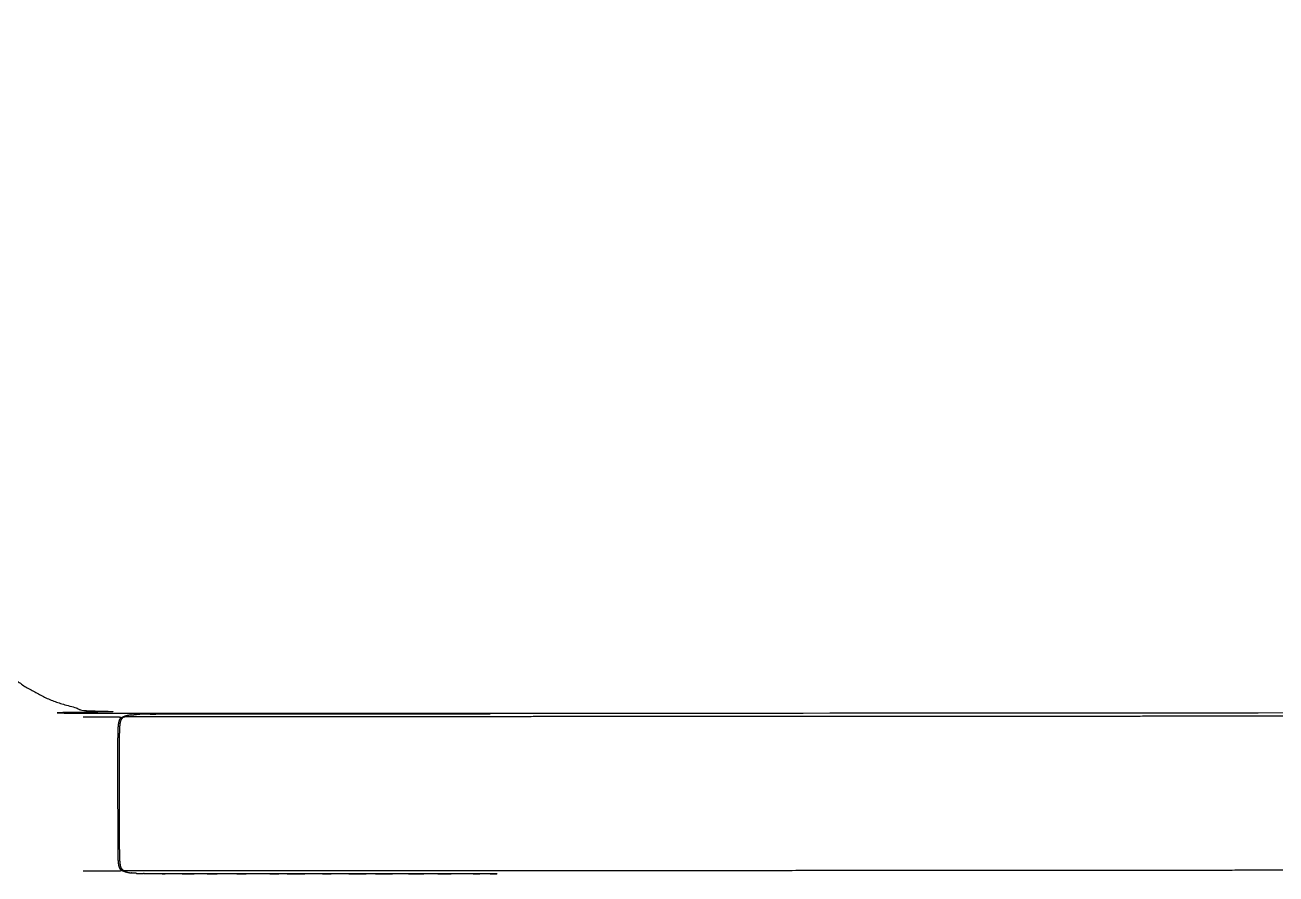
# Model space of a CAD drawing. Header units: millimetres. Extents: x 3429 to 24139, y -631 to 9878.
# Drawn here: x 8930.01 to 8948.51, y 3238.07 to 3250.62 of the extents above; entities that cross this region are included whole.
import ezdxf

# ---------------------------------------------------------------- set-up
doc = ezdxf.new("R2010")
doc.units = ezdxf.units.MM
doc.layers.add('multid_gorunus_4', color=15, linetype='Continuous', lineweight=9)
doc.layers.add('multid_gorunus_5', color=193, linetype='Continuous', lineweight=5)

# ---------------------------------------------------------------- blocks, each defined once
blk = doc.blocks.new('masa')
at = {"layer": 'multid_gorunus_4', "lineweight": -3}
for points, knots in [([(9876.37, 5233.835), (9876.366, 5233.828), (9876.362, 5233.821), (9876.35, 5233.811), (9876.339, 5233.801), (9876.317, 5233.784), (9876.296, 5233.768), (9876.261, 5233.743), (9876.226, 5233.717), (9876.175, 5233.68), (9876.124, 5233.643), (9876.06, 5233.597), (9875.996, 5233.551), (9875.922, 5233.499), (9875.848, 5233.446), (9875.767, 5233.39), (9875.687, 5233.334), (9875.602, 5233.277), (9875.518, 5233.221), (9875.431, 5233.163), (9875.343, 5233.106), (9875.254, 5233.049), (9875.164, 5232.992), (9875.073, 5232.935), (9874.982, 5232.878), (9874.89, 5232.823), (9874.798, 5232.767), (9874.705, 5232.713), (9874.611, 5232.658), (9874.517, 5232.605), (9874.423, 5232.551), (9874.329, 5232.499), (9874.234, 5232.446), (9874.138, 5232.395), (9874.042, 5232.344), (9873.946, 5232.294), (9873.849, 5232.244), (9873.751, 5232.195), (9873.654, 5232.146), (9873.555, 5232.098), (9873.457, 5232.05), (9873.358, 5232.003), (9873.258, 5231.956), (9873.158, 5231.911), (9873.058, 5231.865), (9872.957, 5231.82), (9872.857, 5231.776), (9872.755, 5231.733), (9872.653, 5231.689), (9872.551, 5231.647), (9872.448, 5231.605), (9872.345, 5231.564), (9872.241, 5231.523), (9872.137, 5231.484), (9872.033, 5231.444), (9871.929, 5231.405), (9871.824, 5231.367), (9871.718, 5231.33), (9871.613, 5231.293), (9871.506, 5231.257), (9871.4, 5231.221), (9871.293, 5231.186), (9871.186, 5231.151), (9871.079, 5231.118), (9870.971, 5231.085), (9870.863, 5231.052), (9870.754, 5231.02), (9870.645, 5230.99), (9870.536, 5230.959), (9870.427, 5230.93), (9870.317, 5230.9), (9870.207, 5230.872), (9870.097, 5230.844), (9869.986, 5230.818), (9869.875, 5230.791), (9869.764, 5230.766), (9869.652, 5230.741), (9869.54, 5230.717), (9869.428, 5230.693), (9869.316, 5230.671), (9869.204, 5230.649), (9869.09, 5230.628), (9868.977, 5230.607), (9868.86, 5230.588), (9868.742, 5230.568), (9868.616, 5230.55), (9868.49, 5230.532), (9868.352, 5230.515), (9868.213, 5230.499), (9868.058, 5230.483), (9867.903, 5230.467), (9867.727, 5230.453), (9867.551, 5230.439), (9867.351, 5230.425), (9867.151, 5230.412), (9866.922, 5230.4), (9866.694, 5230.388), (9866.432, 5230.377), (9866.171, 5230.366), (9865.874, 5230.356), (9865.576, 5230.345), (9865.238, 5230.336), (9864.899, 5230.327), (9864.517, 5230.319), (9864.134, 5230.31), (9863.703, 5230.303), (9863.271, 5230.295), (9862.788, 5230.288), (9862.304, 5230.281), (9861.763, 5230.275), (9861.223, 5230.269), (9860.622, 5230.264), (9860.022, 5230.258), (9859.356, 5230.253), (9858.691, 5230.248), (9857.969, 5230.244), (9857.247, 5230.239), (9856.477, 5230.236), (9855.707, 5230.232), (9854.897, 5230.228), (9854.086, 5230.225), (9853.243, 5230.222), (9852.4, 5230.219), (9851.533, 5230.217), (9850.666, 5230.214), (9849.782, 5230.212), (9848.898, 5230.21), (9848.007, 5230.208), (9847.115, 5230.206), (9846.223, 5230.205), (9845.331, 5230.203), (9844.446, 5230.202), (9843.562, 5230.201), (9842.694, 5230.2), (9841.825, 5230.199), (9840.981, 5230.198), (9840.736, 5230.198), (9839.924, 5230.197), (9839.111, 5230.196), (9838.338, 5230.196), (9837.566, 5230.195), (9836.841, 5230.195), (9836.116, 5230.195), (9835.448, 5230.194), (9834.779, 5230.194), (9834.175, 5230.194), (9833.57, 5230.193), (9833.026, 5230.193), (9832.482, 5230.193), (9831.995, 5230.193), (9831.508, 5230.192), (9831.074, 5230.192), (9830.641, 5230.192), (9830.257, 5230.192), (9829.874, 5230.192), (9829.537, 5230.192), (9829.199, 5230.191), (9828.905, 5230.191), (9828.611, 5230.191), (9828.356, 5230.191), (9828.102, 5230.191), (9827.883, 5230.191), (9827.664, 5230.191), (9827.478, 5230.191), (9827.293, 5230.19), (9827.137, 5230.19), (9826.982, 5230.19), (9826.854, 5230.19), (9826.727, 5230.19), (9826.623, 5230.19), (9826.52, 5230.19), (9826.439, 5230.19), (9826.358, 5230.19), (9826.296, 5230.19), (9826.235, 5230.19), (9826.189, 5230.19), (9826.143, 5230.19), (9826.111, 5230.19), (9826.079, 5230.19), (9826.059, 5230.191), (9826.038, 5230.191), (9826.026, 5230.193), (9826.014, 5230.195)], [0, 0, 0, 1, 1, 2, 2, 3, 3, 4, 4, 5, 5, 6, 6, 7, 7, 8, 8, 9, 9, 10, 10, 11, 11, 12, 12, 13, 13, 14, 14, 15, 15, 16, 16, 17, 17, 18, 18, 19, 19, 20, 20, 21, 21, 22, 22, 23, 23, 24, 24, 25, 25, 26, 26, 27, 27, 28, 28, 29, 29, 30, 30, 31, 31, 32, 32, 33, 33, 34, 34, 35, 35, 36, 36, 37, 37, 38, 38, 39, 39, 40, 40, 41, 41, 42, 42, 43, 43, 44, 44, 45, 45, 46, 46, 47, 47, 48, 48, 49, 49, 50, 50, 51, 51, 52, 52, 53, 53, 54, 54, 55, 55, 56, 56, 57, 57, 58, 58, 59, 59, 60, 60, 61, 61, 62, 62, 63, 63, 64, 64, 65, 65, 66, 66, 67, 67, 68, 68, 69, 69, 70, 70, 71, 71, 72, 72, 73, 73, 74, 74, 75, 75, 76, 76, 77, 77, 78, 78, 79, 79, 80, 80, 81, 81, 82, 82, 83, 83, 84, 84, 85, 85, 86, 86, 87, 87, 88, 88, 89, 89, 90, 90, 91, 91, 91]), ([(9876.37, 5233.835), (9876.366, 5233.828), (9876.362, 5233.821), (9876.35, 5233.811), (9876.339, 5233.801), (9876.317, 5233.784), (9876.296, 5233.768), (9876.261, 5233.743), (9876.226, 5233.717), (9876.175, 5233.68), (9876.124, 5233.643), (9876.06, 5233.597), (9875.996, 5233.551), (9875.922, 5233.499), (9875.848, 5233.446), (9875.767, 5233.39), (9875.687, 5233.334), (9875.602, 5233.277), (9875.518, 5233.221), (9875.431, 5233.163), (9875.343, 5233.106), (9875.254, 5233.049), (9875.164, 5232.992), (9875.073, 5232.935), (9874.982, 5232.878), (9874.89, 5232.823), (9874.798, 5232.767), (9874.705, 5232.713), (9874.611, 5232.658), (9874.517, 5232.605), (9874.423, 5232.551), (9874.329, 5232.499), (9874.234, 5232.446), (9874.138, 5232.395), (9874.042, 5232.344), (9873.946, 5232.294), (9873.849, 5232.244), (9873.751, 5232.195), (9873.654, 5232.146), (9873.555, 5232.098), (9873.457, 5232.05), (9873.358, 5232.003), (9873.258, 5231.956), (9873.158, 5231.911), (9873.058, 5231.865), (9872.957, 5231.82), (9872.857, 5231.776), (9872.755, 5231.733), (9872.653, 5231.689), (9872.551, 5231.647), (9872.448, 5231.605), (9872.345, 5231.564), (9872.241, 5231.523), (9872.137, 5231.484), (9872.033, 5231.444), (9871.929, 5231.405), (9871.824, 5231.367), (9871.718, 5231.33), (9871.613, 5231.293), (9871.506, 5231.257), (9871.4, 5231.221), (9871.293, 5231.186), (9871.186, 5231.151), (9871.079, 5231.118), (9870.971, 5231.085), (9870.863, 5231.052), (9870.754, 5231.02), (9870.645, 5230.99), (9870.536, 5230.959), (9870.427, 5230.93), (9870.317, 5230.9), (9870.207, 5230.872), (9870.097, 5230.844), (9869.986, 5230.818), (9869.875, 5230.791), (9869.764, 5230.766), (9869.652, 5230.741), (9869.54, 5230.717), (9869.428, 5230.693), (9869.316, 5230.671), (9869.204, 5230.649), (9869.09, 5230.628), (9868.977, 5230.607), (9868.86, 5230.588), (9868.742, 5230.568), (9868.616, 5230.55), (9868.49, 5230.532), (9868.352, 5230.515), (9868.213, 5230.499), (9868.058, 5230.483), (9867.903, 5230.467), (9867.727, 5230.453), (9867.551, 5230.439), (9867.351, 5230.425), (9867.151, 5230.412), (9866.922, 5230.4), (9866.694, 5230.388), (9866.432, 5230.377), (9866.171, 5230.366), (9865.874, 5230.356), (9865.576, 5230.345), (9865.238, 5230.336), (9864.899, 5230.327), (9864.517, 5230.319), (9864.134, 5230.31), (9863.703, 5230.303), (9863.271, 5230.295), (9862.788, 5230.288), (9862.304, 5230.281), (9861.763, 5230.275), (9861.223, 5230.269), (9860.622, 5230.264), (9860.022, 5230.258), (9859.356, 5230.253), (9858.691, 5230.248), (9857.969, 5230.244), (9857.247, 5230.239), (9856.477, 5230.236), (9855.707, 5230.232), (9854.897, 5230.228), (9854.086, 5230.225), (9853.243, 5230.222), (9852.4, 5230.219), (9851.533, 5230.217), (9850.666, 5230.214), (9849.782, 5230.212), (9848.898, 5230.21), (9848.007, 5230.208), (9847.115, 5230.206), (9846.223, 5230.205), (9845.331, 5230.203), (9844.446, 5230.202), (9843.562, 5230.201), (9842.694, 5230.2), (9841.825, 5230.199), (9840.981, 5230.198), (9840.736, 5230.198), (9839.924, 5230.197), (9839.111, 5230.196), (9838.338, 5230.196), (9837.566, 5230.195), (9836.841, 5230.195), (9836.116, 5230.195), (9835.448, 5230.194), (9834.779, 5230.194), (9834.175, 5230.194), (9833.57, 5230.193), (9833.026, 5230.193), (9832.482, 5230.193), (9831.995, 5230.193), (9831.508, 5230.192), (9831.074, 5230.192), (9830.641, 5230.192), (9830.257, 5230.192), (9829.874, 5230.192), (9829.537, 5230.192), (9829.199, 5230.191), (9828.905, 5230.191), (9828.611, 5230.191), (9828.356, 5230.191), (9828.102, 5230.191), (9827.883, 5230.191), (9827.664, 5230.191), (9827.478, 5230.191), (9827.293, 5230.19), (9827.137, 5230.19), (9826.982, 5230.19), (9826.854, 5230.19), (9826.727, 5230.19), (9826.623, 5230.19), (9826.52, 5230.19), (9826.439, 5230.19), (9826.358, 5230.19), (9826.296, 5230.19), (9826.235, 5230.19), (9826.189, 5230.19), (9826.143, 5230.19), (9826.111, 5230.19), (9826.079, 5230.19), (9826.059, 5230.191), (9826.038, 5230.191), (9826.026, 5230.193), (9826.014, 5230.195)], [0, 0, 0, 1, 1, 2, 2, 3, 3, 4, 4, 5, 5, 6, 6, 7, 7, 8, 8, 9, 9, 10, 10, 11, 11, 12, 12, 13, 13, 14, 14, 15, 15, 16, 16, 17, 17, 18, 18, 19, 19, 20, 20, 21, 21, 22, 22, 23, 23, 24, 24, 25, 25, 26, 26, 27, 27, 28, 28, 29, 29, 30, 30, 31, 31, 32, 32, 33, 33, 34, 34, 35, 35, 36, 36, 37, 37, 38, 38, 39, 39, 40, 40, 41, 41, 42, 42, 43, 43, 44, 44, 45, 45, 46, 46, 47, 47, 48, 48, 49, 49, 50, 50, 51, 51, 52, 52, 53, 53, 54, 54, 55, 55, 56, 56, 57, 57, 58, 58, 59, 59, 60, 60, 61, 61, 62, 62, 63, 63, 64, 64, 65, 65, 66, 66, 67, 67, 68, 68, 69, 69, 70, 70, 71, 71, 72, 72, 73, 73, 74, 74, 75, 75, 76, 76, 77, 77, 78, 78, 79, 79, 80, 80, 81, 81, 82, 82, 83, 83, 84, 84, 85, 85, 86, 86, 87, 87, 88, 88, 89, 89, 90, 90, 91, 91, 91]), ([(9825.414, 5232.467), (9825.428, 5232.467), (9825.442, 5232.467), (9825.459, 5232.467), (9825.477, 5232.468), (9825.498, 5232.468), (9825.519, 5232.468), (9825.545, 5232.468), (9825.57, 5232.468), (9825.599, 5232.468), (9825.629, 5232.468), (9825.662, 5232.468), (9825.696, 5232.468), (9825.73, 5232.468), (9825.764, 5232.468), (9825.797, 5232.468), (9825.829, 5232.468), (9825.857, 5232.468), (9825.884, 5232.468), (9825.903, 5232.468), (9825.922, 5232.468), (9825.935, 5232.467), (9825.949, 5232.467), (9825.957, 5232.465), (9825.966, 5232.463), (9825.973, 5232.46), (9825.979, 5232.456)], [0, 0, 0, 1, 1, 2, 2, 3, 3, 4, 4, 5, 5, 6, 6, 7, 7, 8, 8, 9, 9, 10, 10, 11, 11, 12, 12, 13, 13, 13]), ([(9825.414, 5232.467), (9825.428, 5232.467), (9825.442, 5232.467), (9825.459, 5232.467), (9825.477, 5232.468), (9825.498, 5232.468), (9825.519, 5232.468), (9825.545, 5232.468), (9825.57, 5232.468), (9825.599, 5232.468), (9825.629, 5232.468), (9825.662, 5232.468), (9825.696, 5232.468), (9825.73, 5232.468), (9825.764, 5232.468), (9825.797, 5232.468), (9825.829, 5232.468), (9825.857, 5232.468), (9825.884, 5232.468), (9825.903, 5232.468), (9825.922, 5232.468), (9825.935, 5232.467), (9825.949, 5232.467), (9825.957, 5232.465), (9825.966, 5232.463), (9825.973, 5232.46), (9825.979, 5232.456)], [0, 0, 0, 1, 1, 2, 2, 3, 3, 4, 4, 5, 5, 6, 6, 7, 7, 8, 8, 9, 9, 10, 10, 11, 11, 12, 12, 13, 13, 13]), ([(9826.048, 5230.177), (9826.043, 5230.177), (9826.039, 5230.178), (9826.029, 5230.181), (9826.018, 5230.183), (9826.01, 5230.186), (9826.002, 5230.188), (9825.996, 5230.191), (9825.99, 5230.195), (9825.985, 5230.198), (9825.98, 5230.202), (9825.976, 5230.206), (9825.972, 5230.21), (9825.968, 5230.214), (9825.964, 5230.219), (9825.961, 5230.224), (9825.958, 5230.229), (9825.955, 5230.236), (9825.952, 5230.242), (9825.95, 5230.25), (9825.947, 5230.257), (9825.945, 5230.266), (9825.943, 5230.275), (9825.942, 5230.285), (9825.94, 5230.296), (9825.939, 5230.308), (9825.937, 5230.32), (9825.936, 5230.334), (9825.935, 5230.348), (9825.934, 5230.364), (9825.933, 5230.38), (9825.933, 5230.398), (9825.932, 5230.416), (9825.932, 5230.437), (9825.932, 5230.457), (9825.931, 5230.48), (9825.931, 5230.503), (9825.931, 5230.529), (9825.931, 5230.554), (9825.931, 5230.583), (9825.931, 5230.611), (9825.931, 5230.642), (9825.931, 5230.673), (9825.931, 5230.708), (9825.931, 5230.742), (9825.931, 5230.779), (9825.931, 5230.816), (9825.931, 5230.855), (9825.931, 5230.894), (9825.931, 5230.936), (9825.931, 5230.977), (9825.931, 5231.019), (9825.931, 5231.062), (9825.93, 5231.106), (9825.93, 5231.15), (9825.93, 5231.194), (9825.93, 5231.239), (9825.93, 5231.284), (9825.93, 5231.329), (9825.93, 5231.374), (9825.93, 5231.419), (9825.93, 5231.463), (9825.93, 5231.508), (9825.93, 5231.552), (9825.93, 5231.596), (9825.93, 5231.638), (9825.93, 5231.681), (9825.93, 5231.722), (9825.93, 5231.763), (9825.93, 5231.802), (9825.93, 5231.842), (9825.93, 5231.879), (9825.93, 5231.916), (9825.93, 5231.95), (9825.93, 5231.984), (9825.93, 5232.015), (9825.93, 5232.047), (9825.93, 5232.075), (9825.93, 5232.103), (9825.93, 5232.129), (9825.93, 5232.154), (9825.931, 5232.177), (9825.931, 5232.2), (9825.931, 5232.221), (9825.932, 5232.241), (9825.932, 5232.26), (9825.933, 5232.278), (9825.934, 5232.294), (9825.934, 5232.31), (9825.935, 5232.324), (9825.937, 5232.338), (9825.938, 5232.35), (9825.939, 5232.362), (9825.941, 5232.372), (9825.943, 5232.383), (9825.945, 5232.392), (9825.947, 5232.4), (9825.949, 5232.408), (9825.951, 5232.416), (9825.954, 5232.422), (9825.957, 5232.428), (9825.96, 5232.434), (9825.963, 5232.439), (9825.967, 5232.444), (9825.971, 5232.448), (9825.975, 5232.452), (9825.979, 5232.456), (9825.984, 5232.46), (9825.989, 5232.463), (9825.995, 5232.466), (9826.001, 5232.469), (9826.009, 5232.472), (9826.017, 5232.475), (9826.028, 5232.477), (9826.038, 5232.48), (9826.042, 5232.48), (9826.047, 5232.481)], [123.680145, 123.680145, 123.680145, 124, 124, 125, 125, 126, 126, 127, 127, 128, 128, 129, 129, 130, 130, 131, 131, 132, 132, 133, 133, 134, 134, 135, 135, 136, 136, 137, 137, 138, 138, 139, 139, 140, 140, 141, 141, 142, 142, 143, 143, 144, 144, 145, 145, 146, 146, 147, 147, 148, 148, 149, 149, 150, 150, 151, 151, 152, 152, 153, 153, 154, 154, 155, 155, 156, 156, 157, 157, 158, 158, 159, 159, 160, 160, 161, 161, 162, 162, 163, 163, 164, 164, 165, 165, 166, 166, 167, 167, 168, 168, 169, 169, 170, 170, 171, 171, 172, 172, 173, 173, 174, 174, 175, 175, 176, 176, 177, 177, 178, 178, 179, 179, 180, 180, 180.319855, 180.319855, 180.319855]), ([(9826.048, 5230.177), (9826.043, 5230.177), (9826.039, 5230.178), (9826.029, 5230.181), (9826.018, 5230.183), (9826.01, 5230.186), (9826.002, 5230.188), (9825.996, 5230.191), (9825.99, 5230.195), (9825.985, 5230.198), (9825.98, 5230.202), (9825.976, 5230.206), (9825.972, 5230.21), (9825.968, 5230.214), (9825.964, 5230.219), (9825.961, 5230.224), (9825.958, 5230.229), (9825.955, 5230.236), (9825.952, 5230.242), (9825.95, 5230.25), (9825.947, 5230.257), (9825.945, 5230.266), (9825.943, 5230.275), (9825.942, 5230.285), (9825.94, 5230.296), (9825.939, 5230.308), (9825.937, 5230.32), (9825.936, 5230.334), (9825.935, 5230.348), (9825.934, 5230.364), (9825.933, 5230.38), (9825.933, 5230.398), (9825.932, 5230.416), (9825.932, 5230.437), (9825.932, 5230.457), (9825.931, 5230.48), (9825.931, 5230.503), (9825.931, 5230.529), (9825.931, 5230.554), (9825.931, 5230.583), (9825.931, 5230.611), (9825.931, 5230.642), (9825.931, 5230.673), (9825.931, 5230.708), (9825.931, 5230.742), (9825.931, 5230.779), (9825.931, 5230.816), (9825.931, 5230.855), (9825.931, 5230.894), (9825.931, 5230.936), (9825.931, 5230.977), (9825.931, 5231.019), (9825.931, 5231.062), (9825.93, 5231.106), (9825.93, 5231.15), (9825.93, 5231.194), (9825.93, 5231.239), (9825.93, 5231.284), (9825.93, 5231.329), (9825.93, 5231.374), (9825.93, 5231.419), (9825.93, 5231.463), (9825.93, 5231.508), (9825.93, 5231.552), (9825.93, 5231.596), (9825.93, 5231.638), (9825.93, 5231.681), (9825.93, 5231.722), (9825.93, 5231.763), (9825.93, 5231.802), (9825.93, 5231.842), (9825.93, 5231.879), (9825.93, 5231.916), (9825.93, 5231.95), (9825.93, 5231.984), (9825.93, 5232.015), (9825.93, 5232.047), (9825.93, 5232.075), (9825.93, 5232.103), (9825.93, 5232.129), (9825.93, 5232.154), (9825.931, 5232.177), (9825.931, 5232.2), (9825.931, 5232.221), (9825.932, 5232.241), (9825.932, 5232.26), (9825.933, 5232.278), (9825.934, 5232.294), (9825.934, 5232.31), (9825.935, 5232.324), (9825.937, 5232.338), (9825.938, 5232.35), (9825.939, 5232.362), (9825.941, 5232.372), (9825.943, 5232.383), (9825.945, 5232.392), (9825.947, 5232.4), (9825.949, 5232.408), (9825.951, 5232.416), (9825.954, 5232.422), (9825.957, 5232.428), (9825.96, 5232.434), (9825.963, 5232.439), (9825.967, 5232.444), (9825.971, 5232.448), (9825.975, 5232.452), (9825.979, 5232.456), (9825.984, 5232.46), (9825.989, 5232.463), (9825.995, 5232.466), (9826.001, 5232.469), (9826.009, 5232.472), (9826.017, 5232.475), (9826.028, 5232.477), (9826.038, 5232.48), (9826.042, 5232.48), (9826.047, 5232.481)], [123.680145, 123.680145, 123.680145, 124, 124, 125, 125, 126, 126, 127, 127, 128, 128, 129, 129, 130, 130, 131, 131, 132, 132, 133, 133, 134, 134, 135, 135, 136, 136, 137, 137, 138, 138, 139, 139, 140, 140, 141, 141, 142, 142, 143, 143, 144, 144, 145, 145, 146, 146, 147, 147, 148, 148, 149, 149, 150, 150, 151, 151, 152, 152, 153, 153, 154, 154, 155, 155, 156, 156, 157, 157, 158, 158, 159, 159, 160, 160, 161, 161, 162, 162, 163, 163, 164, 164, 165, 165, 166, 166, 167, 167, 168, 168, 169, 169, 170, 170, 171, 171, 172, 172, 173, 173, 174, 174, 175, 175, 176, 176, 177, 177, 178, 178, 179, 179, 180, 180, 180.319855, 180.319855, 180.319855]), ([(9826.004, 5230.202), (9825.999, 5230.206), (9825.995, 5230.21), (9825.991, 5230.214), (9825.988, 5230.219), (9825.984, 5230.224), (9825.981, 5230.229), (9825.978, 5230.236), (9825.976, 5230.242), (9825.973, 5230.25), (9825.971, 5230.257), (9825.969, 5230.266), (9825.967, 5230.275), (9825.965, 5230.285), (9825.964, 5230.296), (9825.962, 5230.308), (9825.961, 5230.32), (9825.96, 5230.334), (9825.959, 5230.348), (9825.958, 5230.364), (9825.957, 5230.38), (9825.956, 5230.398), (9825.956, 5230.416), (9825.955, 5230.437), (9825.955, 5230.457), (9825.955, 5230.48), (9825.955, 5230.503), (9825.954, 5230.529), (9825.954, 5230.554), (9825.954, 5230.583), (9825.954, 5230.611), (9825.954, 5230.642), (9825.954, 5230.673), (9825.954, 5230.708), (9825.954, 5230.742), (9825.954, 5230.779), (9825.954, 5230.816), (9825.954, 5230.855), (9825.954, 5230.894), (9825.954, 5230.936), (9825.954, 5230.977), (9825.954, 5231.019), (9825.954, 5231.062), (9825.954, 5231.106), (9825.954, 5231.15), (9825.954, 5231.194), (9825.954, 5231.239), (9825.954, 5231.284), (9825.954, 5231.329), (9825.954, 5231.374), (9825.954, 5231.419), (9825.954, 5231.463), (9825.954, 5231.508), (9825.954, 5231.552), (9825.954, 5231.596), (9825.954, 5231.638), (9825.954, 5231.681), (9825.954, 5231.722), (9825.954, 5231.763), (9825.954, 5231.802), (9825.954, 5231.842), (9825.954, 5231.879), (9825.954, 5231.916), (9825.954, 5231.95), (9825.954, 5231.984), (9825.954, 5232.015), (9825.954, 5232.047), (9825.954, 5232.075), (9825.954, 5232.103), (9825.954, 5232.129), (9825.954, 5232.154), (9825.954, 5232.177), (9825.954, 5232.2), (9825.955, 5232.221), (9825.955, 5232.241), (9825.956, 5232.26), (9825.956, 5232.278), (9825.957, 5232.294), (9825.958, 5232.31), (9825.959, 5232.324), (9825.96, 5232.338), (9825.961, 5232.35), (9825.963, 5232.362), (9825.964, 5232.372), (9825.966, 5232.383), (9825.968, 5232.392), (9825.97, 5232.4), (9825.972, 5232.408), (9825.975, 5232.416), (9825.978, 5232.422), (9825.98, 5232.428), (9825.984, 5232.434), (9825.987, 5232.439), (9825.99, 5232.444), (9825.994, 5232.448), (9825.998, 5232.452), (9826.003, 5232.456)], [-32, -32, -32, -31, -31, -30, -30, -29, -29, -28, -28, -27, -27, -26, -26, -25, -25, -24, -24, -23, -23, -22, -22, -21, -21, -20, -20, -19, -19, -18, -18, -17, -17, -16, -16, -15, -15, -14, -14, -13, -13, -12, -12, -11, -11, -10, -10, -9, -9, -8, -8, -7, -7, -6, -6, -5, -5, -4, -4, -3, -3, -2, -2, -1, -1, 0, 0, 1, 1, 2, 2, 3, 3, 4, 4, 5, 5, 6, 6, 7, 7, 8, 8, 9, 9, 10, 10, 11, 11, 12, 12, 13, 13, 14, 14, 15, 15, 16, 16, 16]), ([(9826.004, 5230.202), (9825.999, 5230.206), (9825.995, 5230.21), (9825.991, 5230.214), (9825.988, 5230.219), (9825.984, 5230.224), (9825.981, 5230.229), (9825.978, 5230.236), (9825.976, 5230.242), (9825.973, 5230.25), (9825.971, 5230.257), (9825.969, 5230.266), (9825.967, 5230.275), (9825.965, 5230.285), (9825.964, 5230.296), (9825.962, 5230.308), (9825.961, 5230.32), (9825.96, 5230.334), (9825.959, 5230.348), (9825.958, 5230.364), (9825.957, 5230.38), (9825.956, 5230.398), (9825.956, 5230.416), (9825.955, 5230.437), (9825.955, 5230.457), (9825.955, 5230.48), (9825.955, 5230.503), (9825.954, 5230.529), (9825.954, 5230.554), (9825.954, 5230.583), (9825.954, 5230.611), (9825.954, 5230.642), (9825.954, 5230.673), (9825.954, 5230.708), (9825.954, 5230.742), (9825.954, 5230.779), (9825.954, 5230.816), (9825.954, 5230.855), (9825.954, 5230.894), (9825.954, 5230.936), (9825.954, 5230.977), (9825.954, 5231.019), (9825.954, 5231.062), (9825.954, 5231.106), (9825.954, 5231.15), (9825.954, 5231.194), (9825.954, 5231.239), (9825.954, 5231.284), (9825.954, 5231.329), (9825.954, 5231.374), (9825.954, 5231.419), (9825.954, 5231.463), (9825.954, 5231.508), (9825.954, 5231.552), (9825.954, 5231.596), (9825.954, 5231.638), (9825.954, 5231.681), (9825.954, 5231.722), (9825.954, 5231.763), (9825.954, 5231.802), (9825.954, 5231.842), (9825.954, 5231.879), (9825.954, 5231.916), (9825.954, 5231.95), (9825.954, 5231.984), (9825.954, 5232.015), (9825.954, 5232.047), (9825.954, 5232.075), (9825.954, 5232.103), (9825.954, 5232.129), (9825.954, 5232.154), (9825.954, 5232.177), (9825.954, 5232.2), (9825.955, 5232.221), (9825.955, 5232.241), (9825.956, 5232.26), (9825.956, 5232.278), (9825.957, 5232.294), (9825.958, 5232.31), (9825.959, 5232.324), (9825.96, 5232.338), (9825.961, 5232.35), (9825.963, 5232.362), (9825.964, 5232.372), (9825.966, 5232.383), (9825.968, 5232.392), (9825.97, 5232.4), (9825.972, 5232.408), (9825.975, 5232.416), (9825.978, 5232.422), (9825.98, 5232.428), (9825.984, 5232.434), (9825.987, 5232.439), (9825.99, 5232.444), (9825.994, 5232.448), (9825.998, 5232.452), (9826.003, 5232.456)], [-32, -32, -32, -31, -31, -30, -30, -29, -29, -28, -28, -27, -27, -26, -26, -25, -25, -24, -24, -23, -23, -22, -22, -21, -21, -20, -20, -19, -19, -18, -18, -17, -17, -16, -16, -15, -15, -14, -14, -13, -13, -12, -12, -11, -11, -10, -10, -9, -9, -8, -8, -7, -7, -6, -6, -5, -5, -4, -4, -3, -3, -2, -2, -1, -1, 0, 0, 1, 1, 2, 2, 3, 3, 4, 4, 5, 5, 6, 6, 7, 7, 8, 8, 9, 9, 10, 10, 11, 11, 12, 12, 13, 13, 14, 14, 15, 15, 16, 16, 16]), ([(9826.024, 5232.471), (9826.018, 5232.467), (9826.013, 5232.463), (9826.008, 5232.46), (9826.003, 5232.456)], [2, 2, 2, 3, 3, 4, 4, 4]), ([(9826.024, 5232.471), (9826.018, 5232.467), (9826.013, 5232.463), (9826.008, 5232.46), (9826.003, 5232.456)], [2, 2, 2, 3, 3, 4, 4, 4]), ([(9826.074, 5232.488), (9826.064, 5232.486), (9826.053, 5232.483), (9826.045, 5232.48), (9826.036, 5232.477), (9826.03, 5232.474), (9826.024, 5232.471)], [-1, -1, -1, 0, 0, 1, 1, 2, 2, 2]), ([(9826.074, 5232.488), (9826.064, 5232.486), (9826.053, 5232.483), (9826.045, 5232.48), (9826.036, 5232.477), (9826.03, 5232.474), (9826.024, 5232.471)], [-1, -1, -1, 0, 0, 1, 1, 2, 2, 2]), ([(9826.127, 5232.497), (9826.113, 5232.495), (9826.099, 5232.492), (9826.087, 5232.49), (9826.074, 5232.488)], [2, 2, 2, 3, 3, 4, 4, 4]), ([(9826.127, 5232.497), (9826.113, 5232.495), (9826.099, 5232.492), (9826.087, 5232.49), (9826.074, 5232.488)], [2, 2, 2, 3, 3, 4, 4, 4]), ([(9826.127, 5232.497), (9826.144, 5232.498), (9826.162, 5232.5), (9826.183, 5232.502), (9826.205, 5232.503)], [0, 0, 0, 1, 1, 2, 2, 2]), ([(9826.127, 5232.497), (9826.144, 5232.498), (9826.162, 5232.5), (9826.183, 5232.502), (9826.205, 5232.503)], [0, 0, 0, 1, 1, 2, 2, 2]), ([(9826.406, 5232.509), (9826.385, 5232.509), (9826.363, 5232.509), (9826.331, 5232.508), (9826.299, 5232.507), (9826.273, 5232.506), (9826.247, 5232.505), (9826.226, 5232.504), (9826.205, 5232.503)], [83.301867, 83.301867, 83.301867, 84, 84, 85, 85, 86, 86, 87, 87, 87]), ([(9826.406, 5232.509), (9826.385, 5232.509), (9826.363, 5232.509), (9826.331, 5232.508), (9826.299, 5232.507), (9826.273, 5232.506), (9826.247, 5232.505), (9826.226, 5232.504), (9826.205, 5232.503)], [83.301867, 83.301867, 83.301867, 84, 84, 85, 85, 86, 86, 87, 87, 87]), ([(9826.406, 5232.509), (9826.446, 5232.509), (9826.485, 5232.51), (9826.506, 5232.511), (9826.526, 5232.511), (9826.577, 5232.512), (9826.628, 5232.512), (9826.687, 5232.512), (9826.746, 5232.513), (9826.813, 5232.513), (9826.88, 5232.513), (9826.956, 5232.513), (9827.032, 5232.513), (9827.117, 5232.513), (9827.203, 5232.513), (9827.298, 5232.513), (9827.393, 5232.513), (9827.498, 5232.513), (9827.602, 5232.513), (9827.714, 5232.513), (9827.825, 5232.513), (9827.943, 5232.513), (9828.061, 5232.514), (9828.184, 5232.514), (9828.307, 5232.514), (9828.434, 5232.514), (9828.56, 5232.514), (9828.69, 5232.514), (9828.819, 5232.514), (9828.949, 5232.514), (9829.08, 5232.514), (9829.21, 5232.514), (9829.341, 5232.514), (9829.47, 5232.514), (9829.599, 5232.514), (9829.726, 5232.514), (9829.853, 5232.514), (9829.976, 5232.514), (9830.099, 5232.514), (9830.217, 5232.515), (9830.334, 5232.515), (9830.446, 5232.515), (9830.558, 5232.515), (9830.662, 5232.515), (9830.766, 5232.515), (9830.862, 5232.515), (9830.957, 5232.515), (9831.042, 5232.515), (9831.128, 5232.515), (9831.204, 5232.515), (9831.28, 5232.515), (9831.347, 5232.515), (9831.414, 5232.515), (9831.424, 5232.515), (9831.434, 5232.515)], [90.111111, 90.111111, 90.111111, 91, 91, 92, 92, 93, 93, 94, 94, 95, 95, 96, 96, 97, 97, 98, 98, 99, 99, 100, 100, 101, 101, 102, 102, 103, 103, 104, 104, 105, 105, 106, 106, 107, 107, 108, 108, 109, 109, 110, 110, 111, 111, 112, 112, 113, 113, 114, 114, 115, 115, 116, 116, 116.169368, 116.169368, 116.169368]), ([(9826.406, 5232.509), (9826.446, 5232.509), (9826.485, 5232.51), (9826.506, 5232.511), (9826.526, 5232.511), (9826.577, 5232.512), (9826.628, 5232.512), (9826.687, 5232.512), (9826.746, 5232.513), (9826.813, 5232.513), (9826.88, 5232.513), (9826.956, 5232.513), (9827.032, 5232.513), (9827.117, 5232.513), (9827.203, 5232.513), (9827.298, 5232.513), (9827.393, 5232.513), (9827.498, 5232.513), (9827.602, 5232.513), (9827.714, 5232.513), (9827.825, 5232.513), (9827.943, 5232.513), (9828.061, 5232.514), (9828.184, 5232.514), (9828.307, 5232.514), (9828.434, 5232.514), (9828.56, 5232.514), (9828.69, 5232.514), (9828.819, 5232.514), (9828.949, 5232.514), (9829.08, 5232.514), (9829.21, 5232.514), (9829.341, 5232.514), (9829.47, 5232.514), (9829.599, 5232.514), (9829.726, 5232.514), (9829.853, 5232.514), (9829.976, 5232.514), (9830.099, 5232.514), (9830.217, 5232.515), (9830.334, 5232.515), (9830.446, 5232.515), (9830.558, 5232.515), (9830.662, 5232.515), (9830.766, 5232.515), (9830.862, 5232.515), (9830.957, 5232.515), (9831.042, 5232.515), (9831.128, 5232.515), (9831.204, 5232.515), (9831.28, 5232.515), (9831.347, 5232.515), (9831.414, 5232.515), (9831.424, 5232.515), (9831.434, 5232.515)], [90.111111, 90.111111, 90.111111, 91, 91, 92, 92, 93, 93, 94, 94, 95, 95, 96, 96, 97, 97, 98, 98, 99, 99, 100, 100, 101, 101, 102, 102, 103, 103, 104, 104, 105, 105, 106, 106, 107, 107, 108, 108, 109, 109, 110, 110, 111, 111, 112, 112, 113, 113, 114, 114, 115, 115, 116, 116, 116.169368, 116.169368, 116.169368]), ([(9827.46, 5232.513), (9827.46, 5232.513), (9827.459, 5232.513), (9827.354, 5232.513), (9827.249, 5232.513), (9827.226, 5232.513), (9827.203, 5232.513)], [264.999047, 264.999047, 264.999047, 265, 265, 266, 266, 266.239627, 266.239627, 266.239627]), ([(9827.46, 5232.513), (9827.46, 5232.513), (9827.459, 5232.513), (9827.354, 5232.513), (9827.249, 5232.513), (9827.226, 5232.513), (9827.203, 5232.513)], [264.999047, 264.999047, 264.999047, 265, 265, 266, 266, 266.239627, 266.239627, 266.239627]), ([(9827.924, 5232.513), (9827.924, 5232.513), (9827.924, 5232.513), (9827.804, 5232.513), (9827.685, 5232.513), (9827.644, 5232.513), (9827.602, 5232.513)], [262.997395, 262.997395, 262.997395, 263, 263, 264, 264, 264.369074, 264.369074, 264.369074]), ([(9827.924, 5232.513), (9827.924, 5232.513), (9827.924, 5232.513), (9827.804, 5232.513), (9827.685, 5232.513), (9827.644, 5232.513), (9827.602, 5232.513)], [262.997395, 262.997395, 262.997395, 263, 263, 264, 264, 264.369074, 264.369074, 264.369074]), ([(9828.173, 5232.514), (9828.173, 5232.514), (9828.172, 5232.514), (9828.117, 5232.513), (9828.061, 5232.513)], [261.9964985, 261.9964985, 261.9964985, 262, 262, 262.4469027, 262.4469027, 262.4469027]), ([(9828.173, 5232.514), (9828.173, 5232.514), (9828.172, 5232.514), (9828.117, 5232.513), (9828.061, 5232.513)], [261.9964985, 261.9964985, 261.9964985, 262, 262, 262.4469027, 262.4469027, 262.4469027]), ([(9828.691, 5232.514), (9828.69, 5232.514), (9828.69, 5232.514), (9828.625, 5232.514), (9828.56, 5232.514)], [259.9959788, 259.9959788, 259.9959788, 260, 260, 260.4944509, 260.4944509, 260.4944509]), ([(9828.691, 5232.514), (9828.69, 5232.514), (9828.69, 5232.514), (9828.625, 5232.514), (9828.56, 5232.514)], [259.9959788, 259.9959788, 259.9959788, 260, 260, 260.4944509, 260.4944509, 260.4944509]), ([(9829.218, 5232.514), (9829.218, 5232.514), (9829.217, 5232.514), (9829.086, 5232.514), (9828.954, 5232.514), (9828.886, 5232.514), (9828.819, 5232.514)], [257.99816, 257.99816, 257.99816, 258, 258, 259, 259, 259.510421, 259.510421, 259.510421]), ([(9829.218, 5232.514), (9829.218, 5232.514), (9829.217, 5232.514), (9829.086, 5232.514), (9828.954, 5232.514), (9828.886, 5232.514), (9828.819, 5232.514)], [257.99816, 257.99816, 257.99816, 258, 258, 259, 259, 259.510421, 259.510421, 259.510421]), ([(9829.48, 5232.514), (9829.479, 5232.514), (9829.479, 5232.514), (9829.41, 5232.514), (9829.341, 5232.514)], [256.9963384, 256.9963384, 256.9963384, 257, 257, 257.5283092, 257.5283092, 257.5283092]), ([(9829.48, 5232.514), (9829.479, 5232.514), (9829.479, 5232.514), (9829.41, 5232.514), (9829.341, 5232.514)], [256.9963384, 256.9963384, 256.9963384, 257, 257, 257.5283092, 257.5283092, 257.5283092]), ([(9829.985, 5232.514), (9829.984, 5232.514), (9829.984, 5232.514), (9829.918, 5232.514), (9829.853, 5232.514)], [254.9972972, 254.9972972, 254.9972972, 255, 255, 255.5285371, 255.5285371, 255.5285371]), ([(9829.985, 5232.514), (9829.984, 5232.514), (9829.984, 5232.514), (9829.918, 5232.514), (9829.853, 5232.514)], [254.9972972, 254.9972972, 254.9972972, 255, 255, 255.5285371, 255.5285371, 255.5285371]), ([(9830.335, 5232.515), (9830.279, 5232.515), (9830.223, 5232.515), (9830.161, 5232.515), (9830.099, 5232.514)], [253.50262, 253.50262, 253.50262, 254, 254, 254.520117, 254.520117, 254.520117]), ([(9830.335, 5232.515), (9830.279, 5232.515), (9830.223, 5232.515), (9830.161, 5232.515), (9830.099, 5232.514)], [253.50262, 253.50262, 253.50262, 254, 254, 254.520117, 254.520117, 254.520117]), ([(9830.767, 5232.515), (9830.713, 5232.515), (9830.659, 5232.515), (9830.659, 5232.515), (9830.659, 5232.515)], [251.4433919, 251.4433919, 251.4433919, 252, 252, 252.0000001, 252.0000001, 252.0000001]), ([(9830.767, 5232.515), (9830.713, 5232.515), (9830.659, 5232.515), (9830.659, 5232.515), (9830.659, 5232.515)], [251.4433919, 251.4433919, 251.4433919, 252, 252, 252.0000001, 252.0000001, 252.0000001]), ([(9831.179, 5232.515), (9831.179, 5232.515), (9831.179, 5232.515), (9831.153, 5232.515), (9831.128, 5232.515)], [248.9965407, 248.9965407, 248.9965407, 249, 249, 249.3333336, 249.3333336, 249.3333336]), ([(9831.179, 5232.515), (9831.179, 5232.515), (9831.179, 5232.515), (9831.153, 5232.515), (9831.128, 5232.515)], [248.9965407, 248.9965407, 248.9965407, 249, 249, 249.3333336, 249.3333336, 249.3333336]), ([(9831.316, 5232.515), (9831.315, 5232.515), (9831.315, 5232.515), (9831.297, 5232.515), (9831.28, 5232.515)], [247.9906989, 247.9906989, 247.9906989, 248, 248, 248.2579235, 248.2579235, 248.2579235]), ([(9831.316, 5232.515), (9831.315, 5232.515), (9831.315, 5232.515), (9831.297, 5232.515), (9831.28, 5232.515)], [247.9906989, 247.9906989, 247.9906989, 248, 248, 248.2579235, 248.2579235, 248.2579235]), ([(9825.415, 5230.19), (9825.429, 5230.19), (9825.442, 5230.19), (9825.46, 5230.19), (9825.477, 5230.19), (9825.499, 5230.19), (9825.52, 5230.19), (9825.545, 5230.19), (9825.571, 5230.19), (9825.6, 5230.19), (9825.63, 5230.19), (9825.663, 5230.19), (9825.696, 5230.19), (9825.731, 5230.19), (9825.765, 5230.19), (9825.798, 5230.19), (9825.83, 5230.19), (9825.858, 5230.19), (9825.885, 5230.19), (9825.904, 5230.19), (9825.923, 5230.19), (9825.936, 5230.19), (9825.949, 5230.191), (9825.958, 5230.193), (9825.967, 5230.195), (9825.974, 5230.198), (9825.98, 5230.202)], [0, 0, 0, 1, 1, 2, 2, 3, 3, 4, 4, 5, 5, 6, 6, 7, 7, 8, 8, 9, 9, 10, 10, 11, 11, 12, 12, 13, 13, 13]), ([(9825.415, 5230.19), (9825.429, 5230.19), (9825.442, 5230.19), (9825.46, 5230.19), (9825.477, 5230.19), (9825.499, 5230.19), (9825.52, 5230.19), (9825.545, 5230.19), (9825.571, 5230.19), (9825.6, 5230.19), (9825.63, 5230.19), (9825.663, 5230.19), (9825.696, 5230.19), (9825.731, 5230.19), (9825.765, 5230.19), (9825.798, 5230.19), (9825.83, 5230.19), (9825.858, 5230.19), (9825.885, 5230.19), (9825.904, 5230.19), (9825.923, 5230.19), (9825.936, 5230.19), (9825.949, 5230.191), (9825.958, 5230.193), (9825.967, 5230.195), (9825.974, 5230.198), (9825.98, 5230.202)], [0, 0, 0, 1, 1, 2, 2, 3, 3, 4, 4, 5, 5, 6, 6, 7, 7, 8, 8, 9, 9, 10, 10, 11, 11, 12, 12, 13, 13, 13]), ([(9826.004, 5230.202), (9826.009, 5230.198), (9826.014, 5230.195), (9826.019, 5230.191), (9826.024, 5230.187)], [1, 1, 1, 2, 2, 3, 3, 3]), ([(9826.004, 5230.202), (9826.009, 5230.198), (9826.014, 5230.195), (9826.019, 5230.191), (9826.024, 5230.187)], [1, 1, 1, 2, 2, 3, 3, 3]), ([(9826.024, 5230.187), (9826.031, 5230.184), (9826.037, 5230.18), (9826.046, 5230.178), (9826.054, 5230.175), (9826.065, 5230.172), (9826.075, 5230.17)], [0, 0, 0, 1, 1, 2, 2, 3, 3, 3]), ([(9826.024, 5230.187), (9826.031, 5230.184), (9826.037, 5230.18), (9826.046, 5230.178), (9826.054, 5230.175), (9826.065, 5230.172), (9826.075, 5230.17)], [0, 0, 0, 1, 1, 2, 2, 3, 3, 3]), ([(9826.075, 5230.17), (9826.088, 5230.168), (9826.1, 5230.165), (9826.114, 5230.163), (9826.128, 5230.161)], [1, 1, 1, 2, 2, 3, 3, 3]), ([(9826.075, 5230.17), (9826.088, 5230.168), (9826.1, 5230.165), (9826.114, 5230.163), (9826.128, 5230.161)], [1, 1, 1, 2, 2, 3, 3, 3]), ([(9826.206, 5230.155), (9826.184, 5230.156), (9826.163, 5230.157), (9826.145, 5230.159), (9826.128, 5230.161)], [0, 0, 0, 1, 1, 2, 2, 2]), ([(9826.206, 5230.155), (9826.184, 5230.156), (9826.163, 5230.157), (9826.145, 5230.159), (9826.128, 5230.161)], [0, 0, 0, 1, 1, 2, 2, 2]), ([(9826.206, 5230.155), (9826.227, 5230.154), (9826.248, 5230.153), (9826.274, 5230.152), (9826.3, 5230.151), (9826.305, 5230.151), (9826.309, 5230.151)], [419, 419, 419, 420, 420, 421, 421, 421.133835, 421.133835, 421.133835]), ([(9826.206, 5230.155), (9826.227, 5230.154), (9826.248, 5230.153), (9826.274, 5230.152), (9826.3, 5230.151), (9826.305, 5230.151), (9826.309, 5230.151)], [419, 419, 419, 420, 420, 421, 421, 421.133835, 421.133835, 421.133835]), ([(9831.538, 5230.148), (9831.535, 5230.148), (9831.532, 5230.148), (9831.474, 5230.148), (9831.415, 5230.148), (9831.348, 5230.148), (9831.281, 5230.148), (9831.205, 5230.148), (9831.129, 5230.148), (9831.043, 5230.148), (9830.958, 5230.147), (9830.862, 5230.147), (9830.767, 5230.147), (9830.663, 5230.147), (9830.559, 5230.147), (9830.447, 5230.147), (9830.335, 5230.147), (9830.217, 5230.147), (9830.099, 5230.147), (9829.977, 5230.147), (9829.854, 5230.147), (9829.727, 5230.147), (9829.6, 5230.147), (9829.471, 5230.147), (9829.342, 5230.147), (9829.211, 5230.147), (9829.081, 5230.147), (9828.95, 5230.147), (9828.82, 5230.146), (9828.691, 5230.146), (9828.561, 5230.146), (9828.435, 5230.146), (9828.308, 5230.146), (9828.185, 5230.146), (9828.062, 5230.146), (9827.944, 5230.146), (9827.826, 5230.146), (9827.714, 5230.146), (9827.603, 5230.146), (9827.499, 5230.146), (9827.394, 5230.146), (9827.299, 5230.146), (9827.204, 5230.146), (9827.118, 5230.146), (9827.033, 5230.146), (9826.957, 5230.146), (9826.881, 5230.146), (9826.814, 5230.146), (9826.747, 5230.146), (9826.688, 5230.146), (9826.629, 5230.146), (9826.609, 5230.147), (9826.589, 5230.147), (9826.537, 5230.148), (9826.486, 5230.148), (9826.442, 5230.149), (9826.398, 5230.149), (9826.36, 5230.15), (9826.322, 5230.15), (9826.315, 5230.151), (9826.309, 5230.151)], [388.945268, 388.945268, 388.945268, 389, 389, 390, 390, 391, 391, 392, 392, 393, 393, 394, 394, 395, 395, 396, 396, 397, 397, 398, 398, 399, 399, 400, 400, 401, 401, 402, 402, 403, 403, 404, 404, 405, 405, 406, 406, 407, 407, 408, 408, 409, 409, 410, 410, 411, 411, 412, 412, 413, 413, 414, 414, 415, 415, 416, 416, 417, 417, 417.210526, 417.210526, 417.210526]), ([(9831.538, 5230.148), (9831.535, 5230.148), (9831.532, 5230.148), (9831.474, 5230.148), (9831.415, 5230.148), (9831.348, 5230.148), (9831.281, 5230.148), (9831.205, 5230.148), (9831.129, 5230.148), (9831.043, 5230.148), (9830.958, 5230.147), (9830.862, 5230.147), (9830.767, 5230.147), (9830.663, 5230.147), (9830.559, 5230.147), (9830.447, 5230.147), (9830.335, 5230.147), (9830.217, 5230.147), (9830.099, 5230.147), (9829.977, 5230.147), (9829.854, 5230.147), (9829.727, 5230.147), (9829.6, 5230.147), (9829.471, 5230.147), (9829.342, 5230.147), (9829.211, 5230.147), (9829.081, 5230.147), (9828.95, 5230.147), (9828.82, 5230.146), (9828.691, 5230.146), (9828.561, 5230.146), (9828.435, 5230.146), (9828.308, 5230.146), (9828.185, 5230.146), (9828.062, 5230.146), (9827.944, 5230.146), (9827.826, 5230.146), (9827.714, 5230.146), (9827.603, 5230.146), (9827.499, 5230.146), (9827.394, 5230.146), (9827.299, 5230.146), (9827.204, 5230.146), (9827.118, 5230.146), (9827.033, 5230.146), (9826.957, 5230.146), (9826.881, 5230.146), (9826.814, 5230.146), (9826.747, 5230.146), (9826.688, 5230.146), (9826.629, 5230.146), (9826.609, 5230.147), (9826.589, 5230.147), (9826.537, 5230.148), (9826.486, 5230.148), (9826.442, 5230.149), (9826.398, 5230.149), (9826.36, 5230.15), (9826.322, 5230.15), (9826.315, 5230.151), (9826.309, 5230.151)], [388.945268, 388.945268, 388.945268, 389, 389, 390, 390, 391, 391, 392, 392, 393, 393, 394, 394, 395, 395, 396, 396, 397, 397, 398, 398, 399, 399, 400, 400, 401, 401, 402, 402, 403, 403, 404, 404, 405, 405, 406, 406, 407, 407, 408, 408, 409, 409, 410, 410, 411, 411, 412, 412, 413, 413, 414, 414, 415, 415, 416, 416, 417, 417, 417.210526, 417.210526, 417.210526]), ([(9826.583, 5230.146), (9826.589, 5230.146), (9826.596, 5230.146), (9826.613, 5230.146), (9826.63, 5230.146)], [365.889986, 365.889986, 365.889986, 366, 366, 366.2533175, 366.2533175, 366.2533175]), ([(9826.583, 5230.146), (9826.589, 5230.146), (9826.596, 5230.146), (9826.613, 5230.146), (9826.63, 5230.146)], [365.889986, 365.889986, 365.889986, 366, 366, 366.2533175, 366.2533175, 366.2533175]), ([(9826.881, 5230.146), (9826.883, 5230.146), (9826.885, 5230.146), (9826.971, 5230.146), (9827.057, 5230.146)], [367.976517, 367.976517, 367.976517, 368, 368, 369, 369, 369]), ([(9826.881, 5230.146), (9826.883, 5230.146), (9826.885, 5230.146), (9826.971, 5230.146), (9827.057, 5230.146)], [367.976517, 367.976517, 367.976517, 368, 368, 369, 369, 369]), ([(9828.429, 5230.146), (9828.56, 5230.146), (9828.691, 5230.146), (9828.691, 5230.146), (9828.691, 5230.146)], [147, 147, 147, 148, 148, 148.002713, 148.002713, 148.002713]), ([(9828.429, 5230.146), (9828.56, 5230.146), (9828.691, 5230.146), (9828.691, 5230.146), (9828.691, 5230.146)], [147, 147, 147, 148, 148, 148.002713, 148.002713, 148.002713]), ([(9829.342, 5230.147), (9829.411, 5230.147), (9829.48, 5230.147), (9829.54, 5230.147), (9829.601, 5230.147)], [150.471308, 150.471308, 150.471308, 151, 151, 151.472958, 151.472958, 151.472958]), ([(9829.342, 5230.147), (9829.411, 5230.147), (9829.48, 5230.147), (9829.54, 5230.147), (9829.601, 5230.147)], [150.471308, 150.471308, 150.471308, 151, 151, 151.472958, 151.472958, 151.472958]), ([(9829.736, 5230.147), (9829.861, 5230.147), (9829.985, 5230.147), (9829.985, 5230.147), (9829.985, 5230.147)], [152, 152, 152, 153, 153, 153.001465, 153.001465, 153.001465]), ([(9829.736, 5230.147), (9829.861, 5230.147), (9829.985, 5230.147), (9829.985, 5230.147), (9829.985, 5230.147)], [152, 152, 152, 153, 153, 153.001465, 153.001465, 153.001465]), ([(9830.224, 5230.147), (9830.337, 5230.147), (9830.45, 5230.147), (9830.45, 5230.147), (9830.45, 5230.147)], [154, 154, 154, 155, 155, 155.002286, 155.002286, 155.002286]), ([(9830.224, 5230.147), (9830.337, 5230.147), (9830.45, 5230.147), (9830.45, 5230.147), (9830.45, 5230.147)], [154, 154, 154, 155, 155, 155.002286, 155.002286, 155.002286]), ([(9830.66, 5230.147), (9830.757, 5230.147), (9830.853, 5230.147), (9830.854, 5230.147), (9830.854, 5230.147)], [156, 156, 156, 157, 157, 157.001308, 157.001308, 157.001308]), ([(9830.66, 5230.147), (9830.757, 5230.147), (9830.853, 5230.147), (9830.854, 5230.147), (9830.854, 5230.147)], [156, 156, 156, 157, 157, 157.001308, 157.001308, 157.001308])]:
    blk.add_open_spline(points, degree=2, knots=knots, dxfattribs=at)
for points in [[(9831.434, 5232.514), (9831.424, 5232.514), (9831.414, 5232.514)], [(9831.434, 5232.514), (9831.424, 5232.514), (9831.414, 5232.514)], [(9827.25, 5230.146), (9827.323, 5230.146), (9827.395, 5230.146)], [(9827.25, 5230.146), (9827.323, 5230.146), (9827.395, 5230.146)], [(9827.686, 5230.146), (9827.757, 5230.146), (9827.827, 5230.146)], [(9827.686, 5230.146), (9827.757, 5230.146), (9827.827, 5230.146)], [(9828.173, 5230.146), (9828.241, 5230.146), (9828.308, 5230.146)], [(9828.173, 5230.146), (9828.241, 5230.146), (9828.308, 5230.146)], [(9828.955, 5230.147), (9829.018, 5230.147), (9829.081, 5230.147)], [(9828.955, 5230.147), (9829.018, 5230.147), (9829.081, 5230.147)], [(9831.18, 5230.148), (9831.23, 5230.148), (9831.281, 5230.148)], [(9831.18, 5230.148), (9831.23, 5230.148), (9831.281, 5230.148)], [(9831.434, 5230.148), (9831.483, 5230.149), (9831.532, 5230.149)], [(9831.434, 5230.148), (9831.483, 5230.149), (9831.532, 5230.149)]]:
    blk.add_open_spline(points, degree=2, dxfattribs=at)
at = {"layer": 'multid_gorunus_5', "lineweight": -3}
for points, knots in [([(9861.52, 5285.767), (9843.405, 5285.754), (9825.891, 5285.742), (9825.63, 5285.716), (9825.369, 5285.69), (9825.129, 5285.617), (9824.889, 5285.543), (9824.677, 5285.428), (9824.466, 5285.312), (9824.289, 5285.161), (9824.113, 5285.01), (9823.978, 5284.829), (9823.843, 5284.647), (9823.758, 5284.442), (9823.672, 5284.237), (9823.642, 5284.013), (9823.612, 5283.79), (9823.616, 5277.674), (9823.621, 5271.559), (9823.625, 5265.444), (9823.63, 5258.929), (9823.634, 5252.813), (9823.638, 5246.698), (9823.643, 5240.583), (9823.647, 5234.467), (9823.677, 5234.244), (9823.707, 5234.02), (9823.793, 5233.815), (9823.879, 5233.61), (9824.014, 5233.429), (9824.149, 5233.248), (9824.326, 5233.097), (9824.503, 5232.946), (9824.714, 5232.831), (9824.926, 5232.716), (9825.166, 5232.643), (9825.406, 5232.569), (9825.668, 5232.544), (9825.929, 5232.518), (9843.429, 5232.53), (9861.529, 5232.543)], [21, 21, 21, 22, 22, 23, 23, 24, 24, 25, 25, 26, 26, 27, 27, 28, 28, 29, 29, 30, 30, 31, 31, 32, 32, 33, 33, 34, 34, 35, 35, 36, 36, 37, 37, 38, 38, 39, 39, 40, 40, 40.999234, 40.999234, 40.999234]), ([(9861.52, 5285.767), (9843.405, 5285.754), (9825.891, 5285.742), (9825.63, 5285.716), (9825.369, 5285.69), (9825.129, 5285.617), (9824.889, 5285.543), (9824.677, 5285.428), (9824.466, 5285.312), (9824.289, 5285.161), (9824.113, 5285.01), (9823.978, 5284.829), (9823.843, 5284.647), (9823.758, 5284.442), (9823.672, 5284.237), (9823.642, 5284.013), (9823.612, 5283.79), (9823.616, 5277.674), (9823.621, 5271.559), (9823.625, 5265.444), (9823.63, 5258.929), (9823.634, 5252.813), (9823.638, 5246.698), (9823.643, 5240.583), (9823.647, 5234.467), (9823.677, 5234.244), (9823.707, 5234.02), (9823.793, 5233.815), (9823.879, 5233.61), (9824.014, 5233.429), (9824.149, 5233.248), (9824.326, 5233.097), (9824.503, 5232.946), (9824.714, 5232.831), (9824.926, 5232.716), (9825.166, 5232.643), (9825.406, 5232.569), (9825.668, 5232.544), (9825.929, 5232.518), (9843.429, 5232.53), (9861.529, 5232.543)], [21, 21, 21, 22, 22, 23, 23, 24, 24, 25, 25, 26, 26, 27, 27, 28, 28, 29, 29, 30, 30, 31, 31, 32, 32, 33, 33, 34, 34, 35, 35, 36, 36, 37, 37, 38, 38, 39, 39, 40, 40, 40.999234, 40.999234, 40.999234]), ([(9869, 5232.946), (9868.98, 5232.942), (9868.959, 5232.937), (9868.863, 5232.917), (9868.768, 5232.897), (9868.671, 5232.878), (9868.575, 5232.86), (9868.478, 5232.842), (9868.381, 5232.825), (9868.279, 5232.808), (9868.177, 5232.792), (9868.066, 5232.777), (9867.956, 5232.761), (9867.832, 5232.747), (9867.708, 5232.733), (9867.568, 5232.72), (9867.428, 5232.707), (9867.267, 5232.695), (9867.105, 5232.683), (9866.919, 5232.671), (9866.733, 5232.66), (9866.518, 5232.65), (9866.303, 5232.639), (9866.055, 5232.63), (9865.807, 5232.621), (9865.523, 5232.612), (9865.238, 5232.603), (9864.912, 5232.595), (9864.586, 5232.587), (9864.215, 5232.58), (9863.844, 5232.573), (9863.425, 5232.567), (9863.005, 5232.56), (9862.532, 5232.554), (9862.059, 5232.548), (9861.529, 5232.543), (9860.999, 5232.538), (9860.408, 5232.533), (9859.817, 5232.528), (9859.161, 5232.524), (9858.505, 5232.52), (9857.792, 5232.516), (9857.079, 5232.512), (9856.317, 5232.509), (9855.555, 5232.506), (9854.752, 5232.503), (9853.949, 5232.5), (9853.113, 5232.497), (9852.277, 5232.495), (9851.416, 5232.492), (9850.555, 5232.49), (9849.678, 5232.488), (9848.8, 5232.486), (9847.914, 5232.485), (9847.028, 5232.483), (9846.141, 5232.482), (9845.254, 5232.48), (9844.375, 5232.479), (9843.495, 5232.478), (9842.631, 5232.477), (9841.767, 5232.476), (9840.926, 5232.476), (9840.686, 5232.475), (9839.877, 5232.475), (9839.068, 5232.474), (9838.298, 5232.474), (9837.529, 5232.473), (9836.807, 5232.473), (9836.085, 5232.473), (9835.419, 5232.472), (9834.753, 5232.472), (9834.15, 5232.472), (9833.548, 5232.471), (9833.006, 5232.471), (9832.464, 5232.471), (9831.979, 5232.471), (9831.493, 5232.47), (9831.061, 5232.47), (9830.629, 5232.47), (9830.247, 5232.47), (9829.865, 5232.47), (9829.528, 5232.469), (9829.192, 5232.469), (9828.899, 5232.469), (9828.606, 5232.469), (9828.352, 5232.469), (9828.098, 5232.469), (9827.879, 5232.469), (9827.661, 5232.469), (9827.476, 5232.468), (9827.291, 5232.468), (9827.136, 5232.468), (9826.98, 5232.468), (9826.853, 5232.468), (9826.725, 5232.468), (9826.622, 5232.468), (9826.519, 5232.468), (9826.438, 5232.468), (9826.357, 5232.468), (9826.296, 5232.468), (9826.234, 5232.468), (9826.188, 5232.468), (9826.143, 5232.468), (9826.11, 5232.468), (9826.078, 5232.468), (9826.058, 5232.467), (9826.037, 5232.467), (9826.025, 5232.465), (9826.013, 5232.463)], [37.781495, 37.781495, 37.781495, 38, 38, 39, 39, 40, 40, 41, 41, 42, 42, 43, 43, 44, 44, 45, 45, 46, 46, 47, 47, 48, 48, 49, 49, 50, 50, 51, 51, 52, 52, 53, 53, 54, 54, 55, 55, 56, 56, 57, 57, 58, 58, 59, 59, 60, 60, 61, 61, 62, 62, 63, 63, 64, 64, 65, 65, 66, 66, 67, 67, 68, 68, 69, 69, 70, 70, 71, 71, 72, 72, 73, 73, 74, 74, 75, 75, 76, 76, 77, 77, 78, 78, 79, 79, 80, 80, 81, 81, 82, 82, 83, 83, 84, 84, 85, 85, 86, 86, 87, 87, 88, 88, 89, 89, 90, 90, 91, 91, 91]), ([(9869, 5232.946), (9868.98, 5232.942), (9868.959, 5232.937), (9868.863, 5232.917), (9868.768, 5232.897), (9868.671, 5232.878), (9868.575, 5232.86), (9868.478, 5232.842), (9868.381, 5232.825), (9868.279, 5232.808), (9868.177, 5232.792), (9868.066, 5232.777), (9867.956, 5232.761), (9867.832, 5232.747), (9867.708, 5232.733), (9867.568, 5232.72), (9867.428, 5232.707), (9867.267, 5232.695), (9867.105, 5232.683), (9866.919, 5232.671), (9866.733, 5232.66), (9866.518, 5232.65), (9866.303, 5232.639), (9866.055, 5232.63), (9865.807, 5232.621), (9865.523, 5232.612), (9865.238, 5232.603), (9864.912, 5232.595), (9864.586, 5232.587), (9864.215, 5232.58), (9863.844, 5232.573), (9863.425, 5232.567), (9863.005, 5232.56), (9862.532, 5232.554), (9862.059, 5232.548), (9861.529, 5232.543), (9860.999, 5232.538), (9860.408, 5232.533), (9859.817, 5232.528), (9859.161, 5232.524), (9858.505, 5232.52), (9857.792, 5232.516), (9857.079, 5232.512), (9856.317, 5232.509), (9855.555, 5232.506), (9854.752, 5232.503), (9853.949, 5232.5), (9853.113, 5232.497), (9852.277, 5232.495), (9851.416, 5232.492), (9850.555, 5232.49), (9849.678, 5232.488), (9848.8, 5232.486), (9847.914, 5232.485), (9847.028, 5232.483), (9846.141, 5232.482), (9845.254, 5232.48), (9844.375, 5232.479), (9843.495, 5232.478), (9842.631, 5232.477), (9841.767, 5232.476), (9840.926, 5232.476), (9840.686, 5232.475), (9839.877, 5232.475), (9839.068, 5232.474), (9838.298, 5232.474), (9837.529, 5232.473), (9836.807, 5232.473), (9836.085, 5232.473), (9835.419, 5232.472), (9834.753, 5232.472), (9834.15, 5232.472), (9833.548, 5232.471), (9833.006, 5232.471), (9832.464, 5232.471), (9831.979, 5232.471), (9831.493, 5232.47), (9831.061, 5232.47), (9830.629, 5232.47), (9830.247, 5232.47), (9829.865, 5232.47), (9829.528, 5232.469), (9829.192, 5232.469), (9828.899, 5232.469), (9828.606, 5232.469), (9828.352, 5232.469), (9828.098, 5232.469), (9827.879, 5232.469), (9827.661, 5232.469), (9827.476, 5232.468), (9827.291, 5232.468), (9827.136, 5232.468), (9826.98, 5232.468), (9826.853, 5232.468), (9826.725, 5232.468), (9826.622, 5232.468), (9826.519, 5232.468), (9826.438, 5232.468), (9826.357, 5232.468), (9826.296, 5232.468), (9826.234, 5232.468), (9826.188, 5232.468), (9826.143, 5232.468), (9826.11, 5232.468), (9826.078, 5232.468), (9826.058, 5232.467), (9826.037, 5232.467), (9826.025, 5232.465), (9826.013, 5232.463)], [37.781495, 37.781495, 37.781495, 38, 38, 39, 39, 40, 40, 41, 41, 42, 42, 43, 43, 44, 44, 45, 45, 46, 46, 47, 47, 48, 48, 49, 49, 50, 50, 51, 51, 52, 52, 53, 53, 54, 54, 55, 55, 56, 56, 57, 57, 58, 58, 59, 59, 60, 60, 61, 61, 62, 62, 63, 63, 64, 64, 65, 65, 66, 66, 67, 67, 68, 68, 69, 69, 70, 70, 71, 71, 72, 72, 73, 73, 74, 74, 75, 75, 76, 76, 77, 77, 78, 78, 79, 79, 80, 80, 81, 81, 82, 82, 83, 83, 84, 84, 85, 85, 86, 86, 87, 87, 88, 88, 89, 89, 90, 90, 91, 91, 91])]:
    blk.add_open_spline(points, degree=2, knots=knots, dxfattribs=at)

msp = doc.modelspace()

# ---------------------------------------------------------------- block references
msp.add_blockref('masa', (-894.541, -1992.075))

doc.saveas('drawing.dxf')
